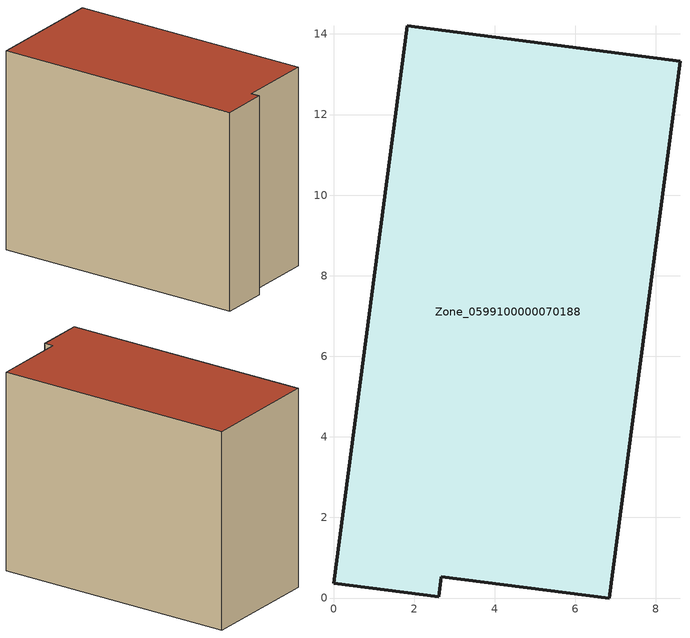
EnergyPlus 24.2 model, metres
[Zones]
Zone_0599100000070188
 floor ground (C_G): 1.83,14.2 8.6,13.33 6.84,0 2.67,0.53 2.61,0.03 0,0.36 z0
 wall outside (C_F): 8.6,13.33 1.83,14.2 0,0.36 2.61,0.03 2.67,0.53 6.84,0 8.6,13.33 z0:11.03
 roof outside (C_R): 1.83,14.2 0,0.36 2.61,0.03 2.67,0.53 6.84,0 8.6,13.33 z11.03
[BUILDING]
Pand.0599100000070188: North Axis=0; Terrain=City; Loads Convergence Tolerance Value=0.04; Temperature Convergence Tolerance Value=0.4; Solar Distribution=FullExterior; Maximum Number of Warmup Days=25; Minimum Number of Warmup Days=1
[Site:Location]
Rotterdam.The.Hague.AP_ZH_NLD Design_Conditions: Latitude=51.96; Longitude=4.45; Time Zone=1; Elevation=-4.5
[SITE:GROUNDTEMPERATURE:BUILDINGSURFACE]
18, 18, 18, 18, 18, 18, 18, 18, 18, 18, 18, 18
[MATERIAL] Thermal Absorptance=0.9; Solar Absorptance=0.7; Visible Absorptance=0.7
Name | Roughness | Thickness | Conductivity | Density | Specific Heat
G.TI.1946 | MediumSmooth | 0.15 | 1 | 540 | 1210
F.TI.1946 | Rough | 0.3 | 0.857143 | 1920 | 840
R.TI.1946 | MediumRough | 0.2 | 0.1 | 1500 | 1000
[CONSTRUCTION]
C_G: G.TI.1946
C_F: F.TI.1946
C_R: R.TI.1946
[ZONE]
Zone_0599100000070188: Type=1; Multiplier=1; Ceiling Height=Autocalculate; Volume=Autocalculate; Floor Area=autocalculate; Part of Total Floor Area=Yes
[ZONEINFILTRATION:DESIGNFLOWRATE]
Infil_Zone_0599100000070188: Zone or ZoneList or Space or SpaceList=Zone_0599100000070188; Schedule=AlwaysOn; Design Flow Rate Calculation Method=Flow/Area; Flow Rate per Floor Area=0.003; Constant Term Coefficient=1; Temperature Term Coefficient=0; Velocity Term Coefficient=0; Velocity Squared Term Coefficient=0
[HVACTEMPLATE:ZONE:IDEALLOADSAIRSYSTEM]
Zone_0599100000070188: Maximum Heating Supply Air Temperature=50; Minimum Cooling Supply Air Temperature=13; Maximum Heating Supply Air Humidity Ratio=0.0156; Minimum Cooling Supply Air Humidity Ratio=0.0077; Heating Limit=NoLimit; Cooling Limit=NoLimit; Dehumidification Control Type=ConstantSensibleHeatRatio; Cooling Sensible Heat Ratio=0.7; Dehumidification Setpoint=60; Humidification Control Type=None; Humidification Setpoint=30; Outdoor Air Method=None; Outdoor Air Flow Rate per Person=0.00944; Outdoor Air Flow Rate per Zone Floor Area=0; Outdoor Air Flow Rate per Zone=0; Demand Controlled Ventilation Type=None; Outdoor Air Economizer Type=NoEconomizer; Heat Recovery Type=None; Sensible Heat Recovery Effectiveness=0.7; Latent Heat Recovery Effectiveness=0.65
[ZONECONTROL:THERMOSTAT]
ThermostatControl_Zone_0599100000070188: Zone or ZoneList=Zone_0599100000070188; Control Type Schedule=DualSetpointControlType; Control 1=Thermostat_Zone_0599100000070188; Temperature Difference Between Cutout And Setpoint=0
[THERMOSTATSETPOINT:DUALSETPOINT]
Thermostat_Zone_0599100000070188: Heating Setpoint Temperature Schedule=HeatingSetpoint_Zone_0599100000070188; Cooling Setpoint Temperature Schedule=CoolingSetpoint_Zone_0599100000070188
[SCHEDULE:COMPACT]
HeatingSetpoint_Zone_0599100000070188: Through: 12/31, For: AllDays, Until: 24:00, 21
CoolingSetpoint_Zone_0599100000070188: Through: 12/31, For: AllDays, Until: 24:00, 24
DualSetpointControlType: Through: 12/31, For: AllDays, Until: 24:00, 4
AlwaysOn: Through: 12/31, For: AllDays, Until: 24:00, 1
